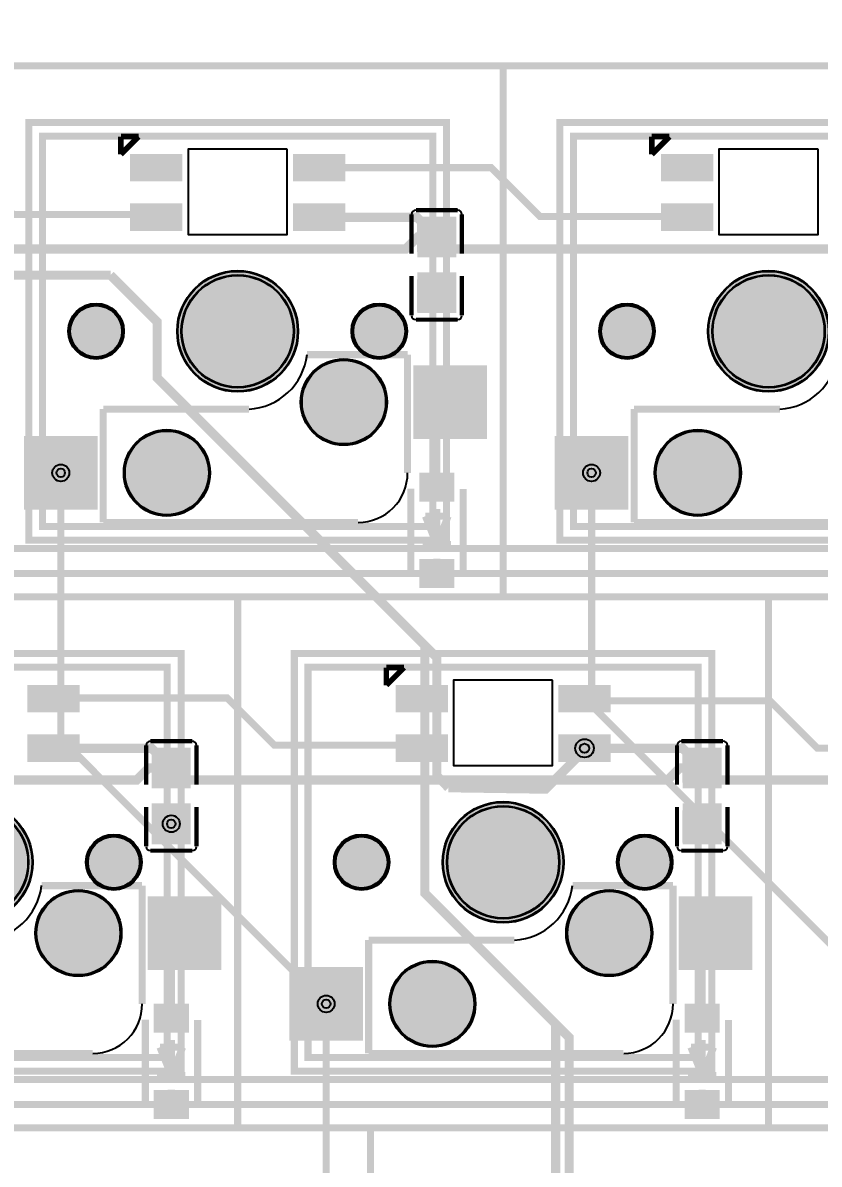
# Model space of a CAD drawing. Header units: millimetres. Extents: x 5 to 310, y -122 to -25.
# Drawn here: x 178.03 to 206.61, y -65.6 to -24.65 of the extents above; entities that cross this region are included whole.
import ezdxf

# ---------------------------------------------------------------- set-up
doc = ezdxf.new("R2010")
doc.units = ezdxf.units.MM
for name, color, linetype, true_color in [('BoardOutLine', 6, 'Continuous', 0xff00ff), ('BottomLayer', 5, 'Continuous', 0x0000ff), ('BottomPasteMaskLayer', 7, 'Continuous', 0x800000), ('BottomSilkLayer', 7, 'Continuous', 0x66cc33), ('BottomSolderMaskLayer', 7, 'Continuous', 0xaa00ff), ('Document', 7, 'Continuous', 0xffffff), ('Hole', 7, 'Continuous', 0x222222), ('Multi-Layer', 7, 'Continuous', 0xc0c0c0), ('TopLayer', 1, 'Continuous', 0xff0000), ('TopSilkLayer', 7, 'Continuous', 0xffcc00), ('TopSolderMaskLayer', 7, 'Continuous', 0x800080)]:
    doc.layers.add(name, color=color, linetype=linetype, true_color=true_color)

msp = doc.modelspace()

# ---------------------------------------------------------------- hatches: boundary and pattern name
at = {"layer": 'BottomLayer'}
for points in [[(181.9318262636525, -29.40607061214121), (183.7098298196597, -29.40607061214121), (183.7098298196597, -30.2950723901447), (181.9318262636525, -30.2950723901447)], [(187.773837947676, -29.40607061214121), (189.5518415036829, -29.40607061214121), (189.5518415036829, -30.2950723901447), (187.773837947676, -30.2950723901447)], [(200.9822707645417, -29.40607061214121), (202.7602743205486, -29.40607061214121), (202.7602743205486, -30.2950723901447), (200.9822707645417, -30.2950723901447)], [(181.9318262636525, -31.1840741681483), (183.7098298196597, -31.1840741681483), (183.7098298196597, -32.0730759461519), (181.9318262636525, -32.0730759461519)], [(187.773837947676, -31.1840741681483), (189.5518415036829, -31.1840741681483), (189.5518415036829, -32.0730759461519), (187.773837947676, -32.0730759461519)], [(200.9822707645417, -31.1840741681483), (202.7602743205486, -31.1840741681483), (202.7602743205486, -32.0730759461519), (200.9822707645417, -32.0730759461519)], [(193.560756921514, -33.04325628651259), (192.2107442214883, -33.04325628651259), (192.2107442214883, -31.63324866649737), (193.560756921514, -31.63324866649737)], [(193.560756921514, -33.63329946659894), (192.2107442214883, -33.63329946659894), (192.2107442214883, -35.04330708661416), (193.560756921514, -35.04330708661416)], [(192.091846583693, -36.98958597917203), (194.6318516637034, -36.98958597917203), (194.6318516637034, -39.52959105918217), (192.091846583693, -39.52959105918217)], [(178.1218186436372, -39.52959105918217), (180.6618237236473, -39.52959105918217), (180.6618237236473, -42.06959613919229), (178.1218186436372, -42.06959613919229)], [(197.1722631445264, -39.52959105918217), (199.7122682245365, -39.52959105918217), (199.7122682245365, -42.06959613919229), (197.1722631445264, -42.06959613919229)], [(193.4857505715011, -41.81358902717807), (193.4857505715011, -40.81358902717817), (192.2857505715012, -40.81358902717817), (192.2857505715012, -41.81358902717807)], [(193.4857505715011, -44.9134112268224), (193.4857505715011, -43.9134112268224), (192.2857505715012, -43.9134112268224), (192.2857505715012, -44.9134112268224)], [(178.2486156972313, -48.45651511303026), (180.0266192532386, -48.45651511303026), (180.0266192532386, -49.34551689103375), (178.2486156972313, -49.34551689103375)], [(191.4570485140971, -48.45651511303026), (193.2350520701043, -48.45651511303026), (193.2350520701043, -49.34551689103375), (191.4570485140971, -49.34551689103375)], [(197.2990601981205, -48.45651511303026), (199.0770637541277, -48.45651511303026), (199.0770637541277, -49.34551689103375), (197.2990601981205, -49.34551689103375)], [(178.2486156972313, -50.23451866903736), (180.0266192532386, -50.23451866903736), (180.0266192532386, -51.12352044704085), (178.2486156972313, -51.12352044704085)], [(191.4570485140971, -50.23451866903736), (193.2350520701043, -50.23451866903736), (193.2350520701043, -51.12352044704085), (191.4570485140971, -51.12352044704085)], [(197.2990601981205, -50.23451866903736), (199.0770637541277, -50.23451866903736), (199.0770637541277, -51.12352044704085), (197.2990601981205, -51.12352044704085)], [(184.0355346710692, -52.09370078740164), (182.685521971044, -52.09370078740164), (182.685521971044, -50.68369316738642), (184.0355346710692, -50.68369316738642)], [(203.0859791719584, -52.09370078740164), (201.7359664719329, -52.09370078740164), (201.7359664719329, -50.68369316738642), (203.0859791719584, -50.68369316738642)], [(184.0355346710692, -52.68374396748801), (182.685521971044, -52.68374396748801), (182.685521971044, -54.09375158750311), (184.0355346710692, -54.09375158750311)], [(203.0859791719584, -52.68374396748801), (201.7359664719329, -52.68374396748801), (201.7359664719329, -54.09375158750311), (203.0859791719584, -54.09375158750311)], [(182.5666243332487, -56.04003048006109), (185.1066294132588, -56.04003048006109), (185.1066294132588, -58.58003556007122), (182.5666243332487, -58.58003556007122)], [(201.6170688341379, -56.04003048006109), (204.157073914148, -56.04003048006109), (204.157073914148, -58.58003556007122), (201.6170688341379, -58.58003556007122)], [(187.647040894082, -58.58003556007122), (190.1870459740921, -58.58003556007122), (190.1870459740921, -61.12004064008136), (187.647040894082, -61.12004064008136)], [(183.9605283210567, -60.86403352806713), (183.9605283210567, -59.864033528067), (182.7605283210566, -59.864033528067), (182.7605283210566, -60.86403352806713)], [(203.0109728219459, -60.86403352806713), (203.0109728219459, -59.864033528067), (201.8109728219458, -59.864033528067), (201.8109728219458, -60.86403352806713)], [(183.9605283210567, -63.96385572771146), (183.9605283210567, -62.96385572771146), (182.7605283210566, -62.96385572771146), (182.7605283210566, -63.96385572771146)], [(203.0109728219459, -63.96385572771146), (203.0109728219459, -62.96385572771146), (201.8109728219458, -62.96385572771146), (201.8109728219458, -63.96385572771146)]]:
    msp.add_hatch(color=256, dxfattribs=at).paths.add_polyline_path(points)
at = {"layer": 'BottomPasteMaskLayer'}
for points in [[(181.9318262636525, -29.40607061214121), (183.7098298196597, -29.40607061214121), (183.7098298196597, -30.2950723901447), (181.9318262636525, -30.2950723901447)], [(187.773837947676, -29.40607061214121), (189.5518415036829, -29.40607061214121), (189.5518415036829, -30.2950723901447), (187.773837947676, -30.2950723901447)], [(200.9822707645417, -29.40607061214121), (202.7602743205486, -29.40607061214121), (202.7602743205486, -30.2950723901447), (200.9822707645417, -30.2950723901447)], [(181.9318262636525, -31.1840741681483), (183.7098298196597, -31.1840741681483), (183.7098298196597, -32.0730759461519), (181.9318262636525, -32.0730759461519)], [(187.773837947676, -31.1840741681483), (189.5518415036829, -31.1840741681483), (189.5518415036829, -32.0730759461519), (187.773837947676, -32.0730759461519)], [(200.9822707645417, -31.1840741681483), (202.7602743205486, -31.1840741681483), (202.7602743205486, -32.0730759461519), (200.9822707645417, -32.0730759461519)], [(193.5057150114301, -31.66324612649225), (192.2257302514606, -31.66324612649225), (192.1757175514352, -31.71325882651774), (192.1757175514352, -32.86327152654314), (192.2257302514606, -32.91325882651768), (192.6357632715267, -32.91828803657609), (192.6357632715267, -32.46827533655073), (193.0857505715012, -32.46827533655073), (193.0857505715012, -32.90828041656096), (193.5057150114301, -32.91325882651768), (193.5557277114556, -32.86327152654314), (193.5557277114556, -31.71325882651774)], [(193.5057150114301, -33.81325882651765), (193.0857505715012, -33.81328422656839), (193.0857505715012, -34.25826771653544), (192.6357632715267, -34.25826771653544), (192.6357632715267, -33.81828803657618), (192.2257302514606, -33.81325882651765), (192.1757175514352, -33.86327152654303), (192.1757175514352, -35.0132588265177), (192.2257302514606, -35.06327152654308), (193.5057150114301, -35.06327152654308), (193.5557277114556, -35.0132588265177), (193.5557277114556, -33.86327152654303)], [(192.091846583693, -36.98958597917203), (194.6318516637034, -36.98958597917203), (194.6318516637034, -39.52959105918217), (192.091846583693, -39.52959105918217)], [(178.1218186436372, -39.52959105918217), (180.6618237236473, -39.52959105918217), (180.6618237236473, -42.06959613919229), (178.1218186436372, -42.06959613919229)], [(197.1722631445264, -39.52959105918217), (199.7122682245365, -39.52959105918217), (199.7122682245365, -42.06959613919229), (197.1722631445264, -42.06959613919229)], [(193.4857505715011, -41.81358902717807), (193.4857505715011, -40.81358902717817), (192.2857505715012, -40.81358902717817), (192.2857505715012, -41.81358902717807)], [(193.4857505715011, -44.9134112268224), (193.4857505715011, -43.9134112268224), (192.2857505715012, -43.9134112268224), (192.2857505715012, -44.9134112268224)], [(178.2486156972313, -48.45651511303026), (180.0266192532386, -48.45651511303026), (180.0266192532386, -49.34551689103375), (178.2486156972313, -49.34551689103375)], [(191.4570485140971, -48.45651511303026), (193.2350520701043, -48.45651511303026), (193.2350520701043, -49.34551689103375), (191.4570485140971, -49.34551689103375)], [(197.2990601981205, -48.45651511303026), (199.0770637541277, -48.45651511303026), (199.0770637541277, -49.34551689103375), (197.2990601981205, -49.34551689103375)], [(178.2486156972313, -50.23451866903736), (180.0266192532386, -50.23451866903736), (180.0266192532386, -51.12352044704085), (178.2486156972313, -51.12352044704085)], [(191.4570485140971, -50.23451866903736), (193.2350520701043, -50.23451866903736), (193.2350520701043, -51.12352044704085), (191.4570485140971, -51.12352044704085)], [(197.2990601981205, -50.23451866903736), (199.0770637541277, -50.23451866903736), (199.0770637541277, -51.12352044704085), (197.2990601981205, -51.12352044704085)], [(183.9804927609855, -50.71369062738132), (182.700508001016, -50.71369062738132), (182.6504953009908, -50.76370332740668), (182.6504953009908, -51.9137160274321), (182.700508001016, -51.96370332740661), (183.1105410210821, -51.96873253746503), (183.1105410210821, -51.51871983743978), (183.5605283210569, -51.51871983743978), (183.5605283210569, -51.95872491744978), (183.9804927609855, -51.96370332740661), (184.030505461011, -51.9137160274321), (184.030505461011, -50.76370332740668)], [(203.0309372618747, -50.71369062738132), (201.750952501905, -50.71369062738132), (201.7009398018797, -50.76370332740668), (201.7009398018797, -51.9137160274321), (201.750952501905, -51.96370332740661), (202.160985521971, -51.96873253746503), (202.160985521971, -51.51871983743978), (202.6109728219458, -51.51871983743978), (202.6109728219458, -51.95872491744978), (203.0309372618747, -51.96370332740661), (203.0809499619, -51.9137160274321), (203.0809499619, -50.76370332740668)], [(183.9804927609855, -52.86370332740671), (183.5605283210569, -52.86372872745743), (183.5605283210569, -53.3087122174245), (183.1105410210821, -53.3087122174245), (183.1105410210821, -52.86873253746511), (182.700508001016, -52.86370332740671), (182.6504953009908, -52.9137160274321), (182.6504953009908, -54.06370332740676), (182.700508001016, -54.11371602743213), (183.9804927609855, -54.11371602743213), (184.030505461011, -54.06370332740676), (184.030505461011, -52.9137160274321)], [(203.0309372618747, -52.86370332740671), (202.6109728219458, -52.86372872745743), (202.6109728219458, -53.3087122174245), (202.160985521971, -53.3087122174245), (202.160985521971, -52.86873253746511), (201.750952501905, -52.86370332740671), (201.7009398018797, -52.9137160274321), (201.7009398018797, -54.06370332740676), (201.750952501905, -54.11371602743213), (203.0309372618747, -54.11371602743213), (203.0809499619, -54.06370332740676), (203.0809499619, -52.9137160274321)], [(182.5666243332487, -56.04003048006109), (185.1066294132588, -56.04003048006109), (185.1066294132588, -58.58003556007122), (182.5666243332487, -58.58003556007122)], [(201.6170688341379, -56.04003048006109), (204.157073914148, -56.04003048006109), (204.157073914148, -58.58003556007122), (201.6170688341379, -58.58003556007122)], [(187.647040894082, -58.58003556007122), (190.1870459740921, -58.58003556007122), (190.1870459740921, -61.12004064008136), (187.647040894082, -61.12004064008136)], [(183.9605283210567, -60.86403352806713), (183.9605283210567, -59.864033528067), (182.7605283210566, -59.864033528067), (182.7605283210566, -60.86403352806713)], [(203.0109728219459, -60.86403352806713), (203.0109728219459, -59.864033528067), (201.8109728219458, -59.864033528067), (201.8109728219458, -60.86403352806713)], [(183.9605283210567, -63.96385572771146), (183.9605283210567, -62.96385572771146), (182.7605283210566, -62.96385572771146), (182.7605283210566, -63.96385572771146)], [(203.0109728219459, -63.96385572771146), (203.0109728219459, -62.96385572771146), (201.8109728219458, -62.96385572771146), (201.8109728219458, -63.96385572771146)]]:
    msp.add_hatch(color=256, dxfattribs=at).paths.add_polyline_path(points)
at = {"layer": 'BottomSolderMaskLayer'}
for points in [[(181.8810203563262, -29.35526180195223), (183.760624115534, -29.35526180195223), (183.760624115534, -30.34586378315612), (181.8810203563262, -30.34586378315612)], [(187.7230320403496, -29.35526180195223), (189.6026357995572, -29.35526180195223), (189.6026357995572, -30.34586378315612), (187.7230320403496, -30.34586378315612)], [(200.9314735658045, -29.35526180195223), (202.8110773250119, -29.35526180195223), (202.8110773250119, -30.34586378315612), (200.9314735658045, -30.34586378315612)], [(181.8810203563262, -31.13326535795932), (183.760624115534, -31.13326535795932), (183.760624115534, -32.12386733916321), (181.8810203563262, -32.12386733916321)], [(187.7230320403496, -31.13326535795932), (189.6026357995572, -31.13326535795932), (189.6026357995572, -32.12386733916321), (187.7230320403496, -32.12386733916321)], [(200.9314735658045, -31.13326535795932), (202.8110773250119, -31.13326535795932), (202.8110773250119, -32.12386733916321), (200.9314735658045, -32.12386733916321)], [(193.5850780466804, -33.06978225489854), (192.1864267567994, -33.06978225489854), (192.1864267567994, -31.60671696338693), (193.5850780466804, -31.60671696338693)], [(183.5665354330709, -35.71958343916697, 1), (187.9173355346711, -35.71958343916697, 1)], [(202.616827533655, -35.71958343916697, 1), (206.9676276352552, -35.71958343916697, 1)], [(193.5850780466804, -33.60676967506333), (192.1864267567994, -33.60676967506333), (192.1864267567994, -35.06983496657494), (193.5850780466804, -35.06983496657494)], [(179.6615189230377, -35.71958343916697, 1), (181.6623317246633, -35.71958343916697, 1)], [(189.8215392430784, -35.71958343916697, 1), (191.822352044704, -35.71958343916697, 1)], [(198.711811023622, -35.71958343916697, 1), (200.7126238252476, -35.71958343916697, 1)], [(188.0015367030733, -38.2595885191771, 1), (191.1023495046988, -38.2595885191771, 1)], [(192.0410424180848, -36.93878587757182), (194.6826477012953, -36.93878587757182), (194.6826477012953, -39.58039116078237), (192.0410424180848, -39.58039116078237)], [(181.651524003048, -40.79959359918723, 1), (184.7523368046736, -40.79959359918723, 1)], [(200.7018161036321, -40.79959359918723, 1), (203.8026289052577, -40.79959359918723, 1)], [(178.0710144780289, -39.47879095758208), (180.7126197612395, -39.47879095758208), (180.7126197612395, -42.1203962407925), (178.0710144780289, -42.1203962407925)], [(197.1214650749303, -39.47879095758208), (199.7630703581408, -39.47879095758208), (199.7630703581408, -42.1203962407925), (197.1214650749303, -42.1203962407925)], [(193.5162332131117, -41.83475143509429), (193.5162332131117, -40.79241801709418), (192.2552730911914, -40.79241801709418), (192.2552730911914, -41.83475143509429)], [(193.5162332131117, -44.93457363473863), (193.5162332131117, -43.89224021673851), (192.2552730911914, -43.89224021673851), (192.2552730911914, -44.93457363473863)], [(178.1978126927684, -48.40572372001885), (180.0774164519758, -48.40572372001885), (180.0774164519758, -49.39632570122274), (178.1978126927684, -49.39632570122274)], [(191.4062542182228, -48.40572372001885), (193.2858579774304, -48.40572372001885), (193.2858579774304, -49.39632570122274), (191.4062542182228, -49.39632570122274)], [(197.2482659022462, -48.40572372001885), (199.1278696614538, -48.40572372001885), (199.1278696614538, -49.39632570122274), (197.2482659022462, -49.39632570122274)], [(178.1978126927684, -50.18372727602605), (180.0774164519758, -50.18372727602605), (180.0774164519758, -51.17432925722982), (178.1978126927684, -51.17432925722982)], [(191.4062542182228, -50.18372727602605), (193.2858579774304, -50.18372727602605), (193.2858579774304, -51.17432925722982), (191.4062542182228, -51.17432925722982)], [(197.2482659022462, -50.18372727602605), (199.1278696614538, -50.18372727602605), (199.1278696614538, -51.17432925722982), (197.2482659022462, -51.17432925722982)], [(184.0598576264743, -52.12023249051207), (182.6612063365935, -52.12023249051207), (182.6612063365935, -50.65716719900048), (184.0598576264743, -50.65716719900048)], [(203.110298466886, -52.12023249051207), (201.7116471770053, -52.12023249051207), (201.7116471770053, -50.65716719900048), (203.110298466886, -50.65716719900048)], [(174.0412623825248, -54.77012954025918, 1), (178.392062484125, -54.77012954025918, 1)], [(184.0598576264743, -52.65721035280274), (182.6612063365935, -52.65721035280274), (182.6612063365935, -54.12027564431412), (184.0598576264743, -54.12027564431412)], [(193.0915544831089, -54.77012954025918, 1), (197.4423545847092, -54.77012954025918, 1)], [(203.110298466886, -52.65721035280274), (201.7116471770053, -52.65721035280274), (201.7116471770053, -54.12027564431412), (203.110298466886, -54.12027564431412)], [(180.2962661925326, -54.77012954025918, 1), (182.2970789941583, -54.77012954025918, 1)], [(189.186537973076, -54.77012954025918, 1), (191.1873507747016, -54.77012954025918, 1)], [(199.3465582931165, -54.77012954025918, 1), (201.3473710947421, -54.77012954025918, 1)], [(178.4762636525274, -57.31013462026931, 1), (181.577076454153, -57.31013462026931, 1)], [(182.5158221996444, -55.98922631445282), (185.1574274828549, -55.98922631445282), (185.1574274828549, -58.63083159766325), (182.5158221996444, -58.63083159766325)], [(197.5265557531116, -57.31013462026931, 1), (200.6273685547372, -57.31013462026931, 1)], [(201.5662727965457, -55.98922631445282), (204.2078780797562, -55.98922631445282), (204.2078780797562, -58.63083159766325), (201.5662727965457, -58.63083159766325)], [(187.5962448564899, -58.52923139446295), (190.2378501397004, -58.52923139446295), (190.2378501397004, -61.17083667767339), (187.5962448564899, -61.17083667767339)], [(191.1765430530861, -59.85013970027943, 1), (194.2773558547117, -59.85013970027943, 1)], [(183.9910135433175, -60.88520238760918), (183.9910135433175, -59.84286896960885), (182.7300534213971, -59.84286896960885), (182.7300534213971, -60.88520238760918)], [(203.0414528829058, -60.88520238760918), (203.0414528829058, -59.84286896960885), (201.7804927609857, -59.84286896960885), (201.7804927609857, -60.88520238760918)], [(183.9910135433175, -63.98502458725352), (183.9910135433175, -62.9426911692533), (182.7300534213971, -62.9426911692533), (182.7300534213971, -63.98502458725352)], [(203.0414528829058, -63.98502458725352), (203.0414528829058, -62.9426911692533), (201.7804927609857, -62.9426911692533), (201.7804927609857, -63.98502458725352)]]:
    msp.add_hatch(color=256, dxfattribs=at).paths.add_polyline_path(points)
at = {"layer": 'Document'}
for points in [[(193.0127508255016, -41.72049784099568), (193.0127508255016, -40.83149606299219), (192.7587503175007, -40.83149606299219), (192.7587503175007, -41.72049784099568)], [(192.4493776987556, -41.39212598425195), (193.3383794767589, -41.39212598425195), (193.3383794767589, -41.13812547625093), (192.4493776987556, -41.13812547625093)], [(193.0127508255016, -44.76850393700795), (193.0127508255016, -43.87950215900435), (192.7587503175007, -43.87950215900435), (192.7587503175007, -44.76850393700795)], [(182.924155448311, -60.44257048514101), (183.8131572263146, -60.44257048514101), (183.8131572263146, -60.18856997713999), (182.924155448311, -60.18856997713999)], [(183.4875285750573, -60.77094234188475), (183.4875285750573, -59.88194056388113), (183.2335280670564, -59.88194056388113), (183.2335280670564, -60.77094234188475)], [(201.9745999492, -60.44257048514101), (202.8636017272036, -60.44257048514101), (202.8636017272036, -60.18856997713999), (201.9745999492, -60.18856997713999)], [(202.5379730759462, -60.77094234188475), (202.5379730759462, -59.88194056388113), (202.283972567945, -59.88194056388113), (202.283972567945, -60.77094234188475)], [(183.4875285750573, -63.81894843789689), (183.4875285750573, -62.9299466598934), (183.2335280670564, -62.9299466598934), (183.2335280670564, -63.81894843789689)], [(202.5379730759462, -63.81894843789689), (202.5379730759462, -62.9299466598934), (202.283972567945, -62.9299466598934), (202.283972567945, -63.81894843789689)]]:
    msp.add_hatch(color=256, dxfattribs=at).paths.add_polyline_path(points)
at = {"layer": 'Multi-Layer'}
for points in [[(183.591935483871, -35.71958343916697, 1), (187.891935483871, -35.71958343916697, 1)], [(202.6422275844551, -35.71958343916697, 1), (206.9422275844551, -35.71958343916697, 1)], [(179.6869189738378, -35.71958343916697, 1), (181.6369316738632, -35.71958343916697, 1)], [(189.8469392938785, -35.71958343916697, 1), (191.796951993904, -35.71958343916697, 1)], [(198.7372110744221, -35.71958343916697, 1), (200.6872237744475, -35.71958343916697, 1)], [(188.0269367538734, -38.2595885191771, 1), (191.0769494538987, -38.2595885191771, 1)], [(181.6769240538481, -40.79959359918723, 1), (184.7269367538736, -40.79959359918723, 1)], [(200.7272161544323, -40.79959359918723, 1), (203.7772288544576, -40.79959359918723, 1)], [(174.0666624333249, -54.77012954025918, 1), (178.3666624333249, -54.77012954025918, 1)], [(193.116954533909, -54.77012954025918, 1), (197.416954533909, -54.77012954025918, 1)], [(180.3216662433327, -54.77012954025918, 1), (182.2716789433581, -54.77012954025918, 1)], [(189.2119380238761, -54.77012954025918, 1), (191.1619507239015, -54.77012954025918, 1)], [(199.3719583439166, -54.77012954025918, 1), (201.321971043942, -54.77012954025918, 1)], [(178.5016637033276, -57.31013462026931, 1), (181.5516764033529, -57.31013462026931, 1)], [(197.5519558039116, -57.31013462026931, 1), (200.601968503937, -57.31013462026931, 1)], [(191.2019431038862, -59.85013970027943, 1), (194.2519558039116, -59.85013970027943, 1)]]:
    msp.add_hatch(color=256, dxfattribs=at).paths.add_polyline_path(points)
at = {"layer": 'TopSolderMaskLayer'}
for points in [[(183.5665354330709, -35.71958343916697, 1), (187.9173355346711, -35.71958343916697, 1)], [(202.616827533655, -35.71958343916697, 1), (206.9676276352552, -35.71958343916697, 1)], [(179.6615189230377, -35.71958343916697, 1), (181.6623317246633, -35.71958343916697, 1)], [(189.8215392430784, -35.71958343916697, 1), (191.822352044704, -35.71958343916697, 1)], [(198.711811023622, -35.71958343916697, 1), (200.7126238252476, -35.71958343916697, 1)], [(188.0015367030733, -38.2595885191771, 1), (191.1023495046988, -38.2595885191771, 1)], [(181.651524003048, -40.79959359918723, 1), (184.7523368046736, -40.79959359918723, 1)], [(200.7018161036321, -40.79959359918723, 1), (203.8026289052577, -40.79959359918723, 1)], [(174.0412623825248, -54.77012954025918, 1), (178.392062484125, -54.77012954025918, 1)], [(193.0915544831089, -54.77012954025918, 1), (197.4423545847092, -54.77012954025918, 1)], [(180.2962661925326, -54.77012954025918, 1), (182.2970789941583, -54.77012954025918, 1)], [(189.186537973076, -54.77012954025918, 1), (191.1873507747016, -54.77012954025918, 1)], [(199.3465582931165, -54.77012954025918, 1), (201.3473710947421, -54.77012954025918, 1)], [(178.4762636525274, -57.31013462026931, 1), (181.577076454153, -57.31013462026931, 1)], [(197.5265557531116, -57.31013462026931, 1), (200.6273685547372, -57.31013462026931, 1)], [(191.1765430530861, -59.85013970027943, 1), (194.2773558547117, -59.85013970027943, 1)]]:
    msp.add_hatch(color=256, dxfattribs=at).paths.add_polyline_path(points)

# ---------------------------------------------------------------- linework, layer by layer
at = {"layer": 'BoardOutLine', "const_width": 0.254000508001016}
msp.add_lwpolyline([(4.766217932435893, -26.19558039116077), (309.5661417322835, -26.19558039116077), (309.5661417322835, -121.445364490729), (4.766217932435893, -121.445364490729), (4.766217932435893, -26.19558039116077)], close=True, dxfattribs=at)
at = {"layer": 'BottomLayer'}
for points, const_width in [([(182.8244856489712, -31.52654305308613), (177.6936753873508, -31.52654305308613), (176.017272034544, -29.85013970027944), (169.5910591821184, -29.85013970027944)], 0.254000508001016), ([(201.8491236982474, -31.60274320548649), (196.5913131826262, -31.60274320548649), (194.8387096774193, -29.85013970027944), (188.5394970789941, -29.85013970027944)], 0.254000508001016), ([(192.8857505715011, -32.33835407670813), (192.1760477520955, -31.62865125730252), (188.6629413258827, -31.62865125730252)], 0.3302006604013208), ([(173.8353060706122, -32.33835407670813), (174.2630175260351, -32.76606553213105), (191.7703835407672, -32.76606553213105), (192.1980949961901, -32.33835407670813), (192.8857505715011, -32.33835407670813)], 0.3302006604013208), ([(192.8854457708917, -32.33934467868937), (193.3147066294132, -32.76606553213105), (210.8204216408433, -32.76606553213105), (211.2471424942851, -32.33934467868937), (211.9354838709678, -32.33934467868937)], 0.3302006604013208), ([(193.3619507239014, -38.2595885191771), (192.8856997713994, -38.73583947167901), (192.8856997713994, -41.31369062738133)], 0.254000508001016), ([(280.695961391923, -43.51028702057408), (280.695961391923, -43.51028702057408), (14.68122936245868, -43.51028702057408)], 0.254000508001016), ([(21.43180086360189, -44.41351282702578), (21.43180086360189, -44.41351282702578), (307.1884683769367, -44.41351282702578)], 0.254000508001016), ([(192.4104648209297, -50.57150114300225), (187.0586741173481, -50.57150114300225), (185.3670307340615, -48.87731775463544), (179.1008382016764, -48.87731775463544)], 0.254000508001016), ([(211.3081026162054, -50.67310134620278), (206.5328930657861, -50.67310134620278), (204.8387096774193, -48.97891795783596), (198.0670561341124, -48.97891795783596)], 0.254000508001016), ([(183.3605283210568, -51.38879857759719), (182.6506731013463, -50.67894335788674), (179.1376682753366, -50.67894335788674)], 0.3302006604013208), ([(202.4109728219457, -51.38879857759719), (201.7011176022354, -50.67894335788674), (198.1879603759208, -50.67894335788674)], 0.3302006604013208), ([(164.3100838201676, -51.38879857759719), (164.7373888747777, -51.81610363220727), (182.1183642367284, -51.81610363220727), (182.5456692913388, -51.38879857759719), (183.3605283210568, -51.38879857759719)], 0.3302006604013208), ([(183.3605283210568, -51.38879857759719), (183.7878333756666, -51.81610363220727), (201.1684023368048, -51.81610363220727), (201.5957073914149, -51.38879857759719), (202.4109728219457, -51.38879857759719)], 0.3302006604013208), ([(202.4109728219457, -51.38879857759719), (202.8382778765558, -51.81610363220727), (220.2184404368809, -51.81610363220727), (220.6457454914912, -51.38879857759719), (221.4614173228347, -51.38879857759719)], 0.3302006604013208), ([(183.8366776733556, -57.31013462026931), (183.3604267208536, -57.78638557277122), (183.3604267208536, -60.36398272796544)], 0.254000508001016), ([(202.8869697739394, -57.31013462026931), (202.4109728219457, -57.78613157226312), (202.4109728219457, -60.36398272796544)], 0.254000508001016), ([(280.695961391923, -62.5605791211583), (280.695961391923, -62.5605791211583), (17.62763525527066, -62.5605791211583)], 0.254000508001016), ([(307.1884683769367, -63.46380492760989), (307.1884683769367, -63.46380492760989), (26.19431038862081, -63.46380492760989)], 0.254000508001016)]:
    msp.add_lwpolyline(points, dxfattribs=dict(at, const_width=const_width))
at = {"layer": 'BottomSilkLayer'}
for points, const_width in [([(181.5508255016509, -29.36957073914152), (181.5508255016509, -29.36957073914152), (182.1858267716534, -28.73456946913905)], 0.2), ([(181.5508255016509, -28.73456946913905), (181.5508255016509, -28.73456946913905), (182.1858267716534, -28.73456946913905)], 0.2), ([(181.5508255016509, -29.36957073914152), (181.5508255016509, -29.36957073914152), (181.5508255016509, -28.73456946913905)], 0.2), ([(200.6012700025401, -29.36957073914152), (200.6012700025401, -29.36957073914152), (201.2362712725426, -28.73456946913905)], 0.2), ([(200.6012700025401, -28.73456946913905), (200.6012700025401, -28.73456946913905), (201.2362712725426, -28.73456946913905)], 0.2), ([(200.6012700025401, -29.36957073914152), (200.6012700025401, -29.36957073914152), (200.6012700025401, -28.73456946913905)], 0.2), ([(191.9821437642877, -31.52707645415296), (191.9821437642877, -31.52707645415296), (191.9821437642877, -32.93708407416818)], 0.1524003048006096), ([(193.6369570739141, -31.37467614935235), (193.6369570739141, -31.37467614935235), (192.1345440690882, -31.37467614935235)], 0.1524003048006096), ([(193.7893573787148, -32.93708407416818), (193.7893573787148, -32.93708407416818), (193.7893573787148, -31.52707645415296)], 0.1524003048006096), ([(191.9821437642877, -35.14947929895857), (191.9821437642877, -35.14947929895857), (191.9821437642877, -33.73947167894335)], 0.1524003048006096), ([(193.7893573787148, -33.73947167894335), (193.7893573787148, -33.73947167894335), (193.7893573787148, -35.14947929895857)], 0.1524003048006096), ([(193.6369570739141, -35.30187960375917), (193.6369570739141, -35.30187960375917), (192.1345440690882, -35.30187960375917)], 0.1524003048006096), ([(191.9526035052072, -44.37018034036066), (191.9526035052072, -44.37018034036066), (191.9526035052072, -41.37018034036078)], 0.254000508001016), ([(193.8322834645669, -44.38354076708151), (193.8322834645669, -44.38354076708151), (193.8322834645669, -41.38354076708163)], 0.254000508001016), ([(192.8857505715011, -43.62550165100333), (192.8857505715011, -43.62550165100333), (192.8857505715011, -42.10149860299725)], 0.254000508001016), ([(192.4793497586996, -42.35549911099827), (192.4793497586996, -42.35549911099827), (192.8857505715011, -43.37150114300232)], 0.254000508001016), ([(193.292151384303, -42.35549911099827), (193.292151384303, -42.35549911099827), (192.4793497586996, -42.35549911099827)], 0.254000508001016), ([(192.8857505715011, -43.37150114300232), (192.8857505715011, -43.37150114300232), (193.292151384303, -42.35549911099827)], 0.254000508001016), ([(193.3937515875032, -43.37150114300232), (193.3937515875032, -43.37150114300232), (192.3777495554991, -43.37150114300232)], 0.254000508001016), ([(191.0760477520957, -48.42001524003057), (191.0760477520957, -48.42001524003057), (191.7110490220982, -47.78501397002799)], 0.2), ([(191.0760477520957, -47.78501397002799), (191.0760477520957, -47.78501397002799), (191.7110490220982, -47.78501397002799)], 0.2), ([(191.0760477520957, -48.42001524003057), (191.0760477520957, -48.42001524003057), (191.0760477520957, -47.78501397002799)], 0.2), ([(184.1117348234695, -50.4251206502414), (184.1117348234695, -50.4251206502414), (182.6093218186436, -50.4251206502414)], 0.1524003048006096), ([(203.1621793243587, -50.4251206502414), (203.1621793243587, -50.4251206502414), (201.6597663195328, -50.4251206502414)], 0.1524003048006096), ([(182.4569215138431, -50.57752095504202), (182.4569215138431, -50.57752095504202), (182.4569215138431, -51.98752857505713)], 0.1524003048006096), ([(184.2641351282703, -51.98752857505713), (184.2641351282703, -51.98752857505713), (184.2641351282703, -50.57752095504202)], 0.1524003048006096), ([(201.507366014732, -50.57752095504202), (201.507366014732, -50.57752095504202), (201.507366014732, -51.98752857505713)], 0.1524003048006096), ([(203.3145796291592, -51.98752857505713), (203.3145796291592, -51.98752857505713), (203.3145796291592, -50.57752095504202)], 0.1524003048006096), ([(182.4569215138431, -54.19992379984762), (182.4569215138431, -54.19992379984762), (182.4569215138431, -52.7899161798324)], 0.1524003048006096), ([(184.2641351282703, -52.7899161798324), (184.2641351282703, -52.7899161798324), (184.2641351282703, -54.19992379984762)], 0.1524003048006096), ([(201.507366014732, -54.19992379984762), (201.507366014732, -54.19992379984762), (201.507366014732, -52.7899161798324)], 0.1524003048006096), ([(203.3145796291592, -52.7899161798324), (203.3145796291592, -52.7899161798324), (203.3145796291592, -54.19992379984762)], 0.1524003048006096), ([(184.1117348234695, -54.35232410464823), (184.1117348234695, -54.35232410464823), (182.6093218186436, -54.35232410464823)], 0.1524003048006096), ([(203.1621793243587, -54.35232410464823), (203.1621793243587, -54.35232410464823), (201.6597663195328, -54.35232410464823)], 0.1524003048006096), ([(182.4273812547624, -63.42062484124973), (182.4273812547624, -63.42062484124973), (182.4273812547624, -60.42062484124973)], 0.254000508001016), ([(184.3070612141225, -63.43398526797057), (184.3070612141225, -63.43398526797057), (184.3070612141225, -60.43398526797057)], 0.254000508001016), ([(201.4778257556516, -63.42062484124973), (201.4778257556516, -63.42062484124973), (201.4778257556516, -60.42062484124973)], 0.254000508001016), ([(203.3575057150113, -63.43398526797057), (203.3575057150113, -63.43398526797057), (203.3575057150113, -60.43398526797057)], 0.254000508001016), ([(182.9541275082549, -61.40594361188733), (182.9541275082549, -61.40594361188733), (183.3605283210568, -62.42194564389138)], 0.254000508001016), ([(183.7669291338582, -61.40594361188733), (183.7669291338582, -61.40594361188733), (182.9541275082549, -61.40594361188733)], 0.254000508001016), ([(183.3605283210568, -62.6759461518924), (183.3605283210568, -62.6759461518924), (183.3605283210568, -61.1519431038862)], 0.254000508001016), ([(183.3605283210568, -62.42194564389138), (183.3605283210568, -62.42194564389138), (183.7669291338582, -61.40594361188733)], 0.254000508001016), ([(202.0045720091441, -61.40594361188733), (202.0045720091441, -61.40594361188733), (202.4109728219457, -62.42194564389138)], 0.254000508001016), ([(202.8173736347474, -61.40594361188733), (202.8173736347474, -61.40594361188733), (202.0045720091441, -61.40594361188733)], 0.254000508001016), ([(202.4109728219457, -62.6759461518924), (202.4109728219457, -62.6759461518924), (202.4109728219457, -61.1519431038862)], 0.254000508001016), ([(202.4109728219457, -62.42194564389138), (202.4109728219457, -62.42194564389138), (202.8173736347474, -61.40594361188733)], 0.254000508001016), ([(183.8685293370588, -62.42194564389138), (183.8685293370588, -62.42194564389138), (182.8525273050548, -62.42194564389138)], 0.254000508001016), ([(202.9189738379477, -62.42194564389138), (202.9189738379477, -62.42194564389138), (201.9029718059437, -62.42194564389138)], 0.254000508001016)]:
    msp.add_lwpolyline(points, dxfattribs=dict(at, const_width=const_width))
for centre, start, end in [((192.1345440690884, -31.52707645415308), 90, 179.9999999999914), ((193.6369570739141, -31.52707645415308), 0, 90), ((192.1345440690884, -35.14947929895857), 180.0000000000087, 270), ((193.6369570739141, -35.14947929895857), 270, 0), ((182.6093218186438, -50.57752095504202), 90, 179.9999999999914), ((184.1117348234695, -50.57752095504202), 0, 90), ((201.6597663195328, -50.57752095504202), 90, 179.9999999999913), ((203.1621793243585, -50.57752095504202), 0, 90), ((182.6093218186438, -54.19992379984751), 180.0000000000087, 270), ((184.1117348234695, -54.19992379984751), 270, 0), ((201.6597663195328, -54.19992379984751), 180.0000000000087, 270), ((203.1621793243585, -54.19992379984751), 270, 0)]:
    msp.add_arc(centre, 0.1524003048006096, start, end, dxfattribs=at)
at = {"layer": 'BottomSolderMaskLayer'}
for centre, radius in [((185.741935483871, -35.71958343916697), 2.175400050800102), ((204.7922275844551, -35.71958343916697), 2.175400050800102), ((185.7418338836678, -35.71958343916697), 2.023627954232653), ((204.7922783845568, -35.71958343916697), 2.023627954232653), ((180.6619253238505, -35.71958343916697), 1.000406400812802), ((180.6618237236473, -35.71958343916697), 0.9490908117125983), ((190.8219456438913, -35.71958343916697), 1.000406400812802), ((190.8218440436881, -35.71958343916697), 0.9490908117125983), ((199.7122174244348, -35.71958343916697), 1.000406400812802), ((199.7122682245365, -35.71958343916697), 0.9490908117125983), ((189.5519431038861, -38.2595885191771), 1.550406400812802), ((189.5518415036829, -38.2595885191771), 1.524983552494608), ((183.2019304038608, -40.79959359918723), 1.550406400812802), ((183.2018288036575, -40.79959359918723), 1.524983552494608), ((202.2522225044449, -40.79959359918723), 1.550406400812802), ((202.2522733045466, -40.79959359918723), 1.524983552494608), ((176.2166624333249, -54.77012954025918), 2.175400050800102), ((176.2166116332233, -54.7700279400559), 2.023627954232653), ((195.266954533909, -54.77012954025918), 2.175400050800102), ((195.2670561341124, -54.7700279400559), 2.023627954232653), ((181.2966725933454, -54.77012954025918), 1.000406400812802), ((181.2966217932435, -54.7700279400559), 0.9490908117125983), ((190.1869443738888, -54.77012954025918), 1.000406400812802), ((190.1870459740921, -54.7700279400559), 0.9490908117125983), ((200.3469646939293, -54.77012954025918), 1.000406400812802), ((200.3470662941327, -54.7700279400559), 0.9490908117125983), ((180.0266700533403, -57.31013462026931), 1.550406400812802), ((180.0266192532386, -57.31003302006616), 1.524983552494608), ((199.0769621539244, -57.31013462026931), 1.550406400812802), ((199.0770637541277, -57.31003302006616), 1.524983552494608), ((192.7269494538989, -59.85013970027943), 1.550406400812802), ((192.7270510541023, -59.85003810007628), 1.524983552494608)]:
    msp.add_circle(centre, radius, dxfattribs=at)
at = {"layer": 'Document', "const_width": 0.254000508001016}
for points in [[(195.2668529337059, -45.24460248920503), (176.2168148336295, -45.24460248920503), (176.2168148336295, -26.1945643891288), (195.2668529337059, -26.1945643891288)], [(195.2668529337059, -26.1945643891288), (195.2668529337059, -26.1945643891288), (195.2668529337059, -45.24460248920503)], [(214.317297434595, -45.24460248920503), (195.2672593345187, -45.24460248920503), (195.2672593345187, -26.1945643891288), (214.317297434595, -26.1945643891288)], [(188.2310134620268, -36.55770891541795), (188.2310134620268, -36.55770891541795), (191.837871475743, -36.55770891541795)], [(191.837871475743, -36.55770891541795), (191.837871475743, -36.55770891541795), (191.837871475743, -40.79951739903481)], [(180.9157988315979, -38.51351282702569), (180.9157988315979, -38.51351282702569), (180.9157988315979, -42.5775209550419)], [(180.9157988315979, -38.51351282702569), (180.9157988315979, -38.51351282702569), (186.1482346964694, -38.51351282702569)], [(199.9662433324868, -38.51351282702569), (199.9662433324868, -38.51351282702569), (199.9662433324868, -42.5775209550419)], [(199.9662433324868, -38.51351282702569), (199.9662433324868, -38.51351282702569), (205.1986791973584, -38.51351282702569)], [(190.0598679197358, -42.5775209550419), (190.0598679197358, -42.5775209550419), (180.9158496316993, -42.5775209550419)], [(209.1103124206249, -42.5775209550419), (209.1103124206249, -42.5775209550419), (199.9662941325885, -42.5775209550419)], [(185.7416306832613, -64.29504699009408), (166.6915925831852, -64.29504699009408), (166.6915925831852, -45.24500889001786), (185.7416306832613, -45.24500889001786)], [(185.7416306832613, -45.24500889001786), (185.7416306832613, -45.24500889001786), (185.7416306832613, -64.29504699009408)], [(204.7920751841505, -64.29504699009408), (185.7420370840744, -64.29504699009408), (185.7420370840744, -45.24500889001786), (204.7920751841505, -45.24500889001786)], [(204.7920751841505, -45.24500889001786), (204.7920751841505, -45.24500889001786), (204.7920751841505, -64.29504699009408)], [(223.8425196850394, -64.29504699009408), (204.7924815849633, -64.29504699009408), (204.7924815849633, -45.24500889001786), (223.8425196850394, -45.24500889001786)], [(178.7057912115825, -55.60815341630678), (178.7057912115825, -55.60815341630678), (182.3126492252986, -55.60815341630678)], [(182.3126492252986, -55.60815341630678), (182.3126492252986, -55.60815341630678), (182.3126492252986, -59.84996189992387)], [(197.7562357124716, -55.60815341630678), (197.7562357124716, -55.60815341630678), (201.3630937261873, -55.60815341630678)], [(201.3630937261873, -55.60815341630678), (201.3630937261873, -55.60815341630678), (201.3630937261873, -59.84996189992387)], [(190.4410210820422, -57.56395732791475), (190.4410210820422, -57.56395732791475), (190.4410210820422, -61.62796545593095)], [(190.4410210820422, -57.56395732791475), (190.4410210820422, -57.56395732791475), (195.6734569469138, -57.56395732791475)], [(180.5346456692914, -61.62796545593095), (180.5346456692914, -61.62796545593095), (171.3906273812549, -61.62796545593095)], [(199.5850901701804, -61.62796545593095), (199.5850901701804, -61.62796545593095), (190.4410718821437, -61.62796545593095)], [(190.5042418084836, -83.34549149098291), (171.4542037084074, -83.34549149098291), (171.4542037084074, -64.2954533909068), (190.5042418084836, -64.2954533909068)], [(190.5042418084836, -64.2954533909068), (190.5042418084836, -64.2954533909068), (190.5042418084836, -83.34549149098291)], [(209.5546863093728, -83.34549149098291), (190.5046482092966, -83.34549149098291), (190.5046482092966, -64.2954533909068), (209.5546863093728, -64.2954533909068)]]:
    msp.add_lwpolyline(points, dxfattribs=at)
for points in [[(193.2348488696978, -43.21259842519692), (193.2348488696978, -28.22656845313702), (178.2488188976379, -28.22656845313702), (178.2488188976379, -43.21259842519692), (193.2348488696978, -43.21259842519692)], [(212.2852933705869, -43.21259842519692), (212.2852933705869, -28.22656845313702), (197.2992633985268, -28.22656845313702), (197.2992633985268, -43.21259842519692), (212.2852933705869, -43.21259842519692)], [(183.7096266192532, -62.26304292608597), (183.7096266192532, -47.27701295402596), (168.7235966471933, -47.27701295402596), (168.7235966471933, -62.26304292608597), (183.7096266192532, -62.26304292608597)], [(202.7600711201424, -62.26304292608597), (202.7600711201424, -47.27701295402596), (187.7740411480825, -47.27701295402596), (187.7740411480825, -62.26304292608597), (202.7600711201424, -62.26304292608597)]]:
    msp.add_lwpolyline(points, close=True, dxfattribs=at)
at = {"layer": 'Document'}
for centre, radius, start, end in [((186.0273778278829, -36.29795840885731), 2.218897637795276, 273.1216218796127, 353.2760570889425), ((205.0778223287716, -36.29795840885731), 2.218897637795276, 273.1216218796127, 353.2760570889425), ((190.068423266338, -40.80817434583992), 1.769418338836678, 270, 0.2786779233361473), ((176.5021555774383, -55.34840290974626), 2.218897637795276, 273.1216218796127, 353.2760570889425), ((195.5526000783273, -55.34840290974626), 2.218897637795276, 273.1216218796066, 353.2760570889421), ((180.5432010158932, -59.85861884672897), 1.769418338836678, 270, 0.2786779233361473), ((199.5936455167823, -59.85861884672897), 1.769418338836678, 270, 0.2786779233361473)]:
    msp.add_arc(centre, radius, start, end, dxfattribs=at)
at = {"layer": 'Hole'}
for centre, radius in [((179.3919227838455, -40.79959359918723), 0.1524003048006096), ((198.4422148844299, -40.79959359918723), 0.1524003048006096), ((198.1879603759208, -50.67894335788674), 0.1651003302006604), ((183.3604267208536, -53.38887477774961), 0.1524003048006096), ((188.9169418338836, -59.85013970027943), 0.1524003048006096)]:
    msp.add_circle(centre, radius, dxfattribs=at)
at = {"layer": 'Multi-Layer'}
for points in [[(187.5183896367794, -29.18760477520959), (183.9623825247652, -29.18760477520959), (183.9623825247652, -32.24361188722379), (187.5183896367794, -32.24361188722379)], [(206.5688341376683, -29.18760477520959), (203.0128270256539, -29.18760477520959), (203.0128270256539, -32.24361188722379), (206.5688341376683, -32.24361188722379)], [(197.0436118872237, -48.23804927609854), (193.4876047752096, -48.23804927609854), (193.4876047752096, -51.29405638811284), (197.0436118872237, -51.29405638811284)]]:
    msp.add_lwpolyline(points, close=True, dxfattribs=at)
for centre, radius in [((185.741935483871, -35.71958343916697), 2.15), ((204.7922275844551, -35.71958343916697), 2.15), ((185.7418338836678, -35.71958343916697), 2), ((204.7922783845568, -35.71958343916697), 2), ((180.6619253238505, -35.71958343916697), 0.9750063500127002), ((180.6618237236473, -35.71958343916697), 0.9249936499873002), ((190.8219456438913, -35.71958343916697), 0.9750063500127002), ((190.8218440436881, -35.71958343916697), 0.9249936499873002), ((199.7122174244348, -35.71958343916697), 0.9750063500127002), ((199.7122682245365, -35.71958343916697), 0.9249936499873002), ((189.5519431038861, -38.2595885191771), 1.5250063500127), ((189.5518415036829, -38.2595885191771), 1.5), ((183.2019304038608, -40.79959359918723), 1.5250063500127), ((183.2018288036575, -40.79959359918723), 1.5), ((202.2522225044449, -40.79959359918723), 1.5250063500127), ((202.2522733045466, -40.79959359918723), 1.5), ((179.3919227838455, -40.79959359918723), 0.3048006096012192), ((198.4422148844299, -40.79959359918723), 0.3048006096012192), ((198.1879603759208, -50.67894335788674), 0.3302006604013208), ((176.2166624333249, -54.77012954025918), 2.15), ((176.2166116332233, -54.7700279400559), 2), ((195.266954533909, -54.77012954025918), 2.15), ((195.2670561341124, -54.7700279400559), 2), ((183.3604267208536, -53.38887477774961), 0.3048006096012192), ((181.2966725933454, -54.77012954025918), 0.9750063500127002), ((181.2966217932435, -54.7700279400559), 0.9249936499873002), ((190.1869443738888, -54.77012954025918), 0.9750063500127002), ((190.1870459740921, -54.7700279400559), 0.9249936499873002), ((200.3469646939293, -54.77012954025918), 0.9750063500127002), ((200.3470662941327, -54.7700279400559), 0.9249936499873002), ((180.0266700533403, -57.31013462026931), 1.5250063500127), ((180.0266192532386, -57.31003302006616), 1.5), ((199.0769621539244, -57.31013462026931), 1.5250063500127), ((199.0770637541277, -57.31003302006616), 1.5), ((192.7269494538989, -59.85013970027943), 1.5250063500127), ((192.7270510541023, -59.85003810007628), 1.5), ((188.9169418338836, -59.85013970027943), 0.3048006096012192)]:
    msp.add_circle(centre, radius, dxfattribs=at)
at = {"layer": 'TopLayer'}
for points, const_width in [([(181.1785623571247, -33.70586741173486), (169.5453390906783, -33.70586741173486), (168.7833375666751, -32.9438658877317)], 0.3302006604013208), ([(204.5720091440182, -102.4638049276099), (204.5720091440182, -95.35179070358153), (203.0226060452121, -93.80238760477528), (203.0226060452121, -81.4579629159258), (197.1551943103887, -75.59055118110234), (197.1551943103887, -60.57912115824239), (192.4561849123697, -55.8801117602236), (192.4561849123697, -46.99009398018803), (182.8549657099313, -37.38887477774949), (182.8549657099313, -35.38227076454154), (181.1785623571247, -33.70586741173486)], 0.3302006604013208), ([(179.3919227838455, -40.79959359918723), (179.3919227838455, -50.3251206502414), (188.9169418338836, -59.85013970027943)], 0.254000508001016), ([(198.4429768859538, -40.80010160020322), (198.4429768859538, -49.14147828295654), (207.9679959359921, -58.6664973329946), (207.9679959359921, -59.85013970027943)], 0.254000508001016), ([(193.3070866141734, -52.09550419100833), (192.8879857759714, -51.66370332740665), (192.8879857759714, -47.42189484378969), (192.4561849123697, -46.99009398018803)], 0.3302006604013208), ([(198.1879603759208, -50.67894335788674), (198.1879603759208, -50.74447548895103), (196.7866395732792, -52.14579629159255), (193.3068326136652, -52.09499618999234)], 0.3302006604013208), ([(188.9169418338836, -59.85013970027943), (188.9169418338836, -74.13766827533664), (193.6797053594107, -78.90043180086354)], 0.254000508001016), ([(197.6377952755906, -70.71374142748289), (197.6377952755906, -61.06172212344427), (197.1551943103887, -60.57912115824239)], 0.3302006604013208)]:
    msp.add_lwpolyline(points, dxfattribs=dict(at, const_width=const_width))
at = {"layer": 'TopSilkLayer', "const_width": 0.254000508001016}
for points in [[(178.7411226822455, -28.71996443992884), (192.7401320802642, -28.71996443992884), (192.7401320802642, -42.7192786385574), (178.7411226822455, -42.7192786385574), (178.7411226822455, -28.71996443992884)], [(197.7911353822708, -28.71996443992884), (211.7901447802897, -28.71996443992884), (211.7901447802897, -42.7192786385574), (197.7911353822708, -42.7192786385574), (197.7911353822708, -28.71996443992884)], [(169.2161290322583, -47.76997713995435), (183.215138430277, -47.76997713995435), (183.215138430277, -61.76926593853182), (169.2161290322583, -61.76926593853182), (169.2161290322583, -47.76997713995435)], [(188.2661417322836, -47.76997713995435), (202.2651257302514, -47.76997713995435), (202.2651257302514, -61.76926593853182), (188.2661417322836, -61.76926593853182), (188.2661417322836, -47.76997713995435)]]:
    msp.add_lwpolyline(points, close=True, dxfattribs=at)
at = {"layer": 'TopSolderMaskLayer'}
for centre, radius in [((185.741935483871, -35.71958343916697), 2.175400050800102), ((204.7922275844551, -35.71958343916697), 2.175400050800102), ((185.7418338836678, -35.71958343916697), 2.023627954232653), ((204.7922783845568, -35.71958343916697), 2.023627954232653), ((180.6619253238505, -35.71958343916697), 1.000406400812802), ((180.6618237236473, -35.71958343916697), 0.9490908117125983), ((190.8219456438913, -35.71958343916697), 1.000406400812802), ((190.8218440436881, -35.71958343916697), 0.9490908117125983), ((199.7122174244348, -35.71958343916697), 1.000406400812802), ((199.7122682245365, -35.71958343916697), 0.9490908117125983), ((189.5519431038861, -38.2595885191771), 1.550406400812802), ((189.5518415036829, -38.2595885191771), 1.524983552494608), ((183.2019304038608, -40.79959359918723), 1.550406400812802), ((183.2018288036575, -40.79959359918723), 1.524983552494608), ((202.2522225044449, -40.79959359918723), 1.550406400812802), ((202.2522733045466, -40.79959359918723), 1.524983552494608), ((176.2166624333249, -54.77012954025918), 2.175400050800102), ((176.2166116332233, -54.7700279400559), 2.023627954232653), ((195.266954533909, -54.77012954025918), 2.175400050800102), ((195.2670561341124, -54.7700279400559), 2.023627954232653), ((181.2966725933454, -54.77012954025918), 1.000406400812802), ((181.2966217932435, -54.7700279400559), 0.9490908117125983), ((190.1869443738888, -54.77012954025918), 1.000406400812802), ((190.1870459740921, -54.7700279400559), 0.9490908117125983), ((200.3469646939293, -54.77012954025918), 1.000406400812802), ((200.3470662941327, -54.7700279400559), 0.9490908117125983), ((180.0266700533403, -57.31013462026931), 1.550406400812802), ((180.0266192532386, -57.31003302006616), 1.524983552494608), ((199.0769621539244, -57.31013462026931), 1.550406400812802), ((199.0770637541277, -57.31003302006616), 1.524983552494608), ((192.7269494538989, -59.85013970027943), 1.550406400812802), ((192.7270510541023, -59.85003810007628), 1.524983552494608)]:
    msp.add_circle(centre, radius, dxfattribs=at)

doc.saveas('drawing.dxf')
